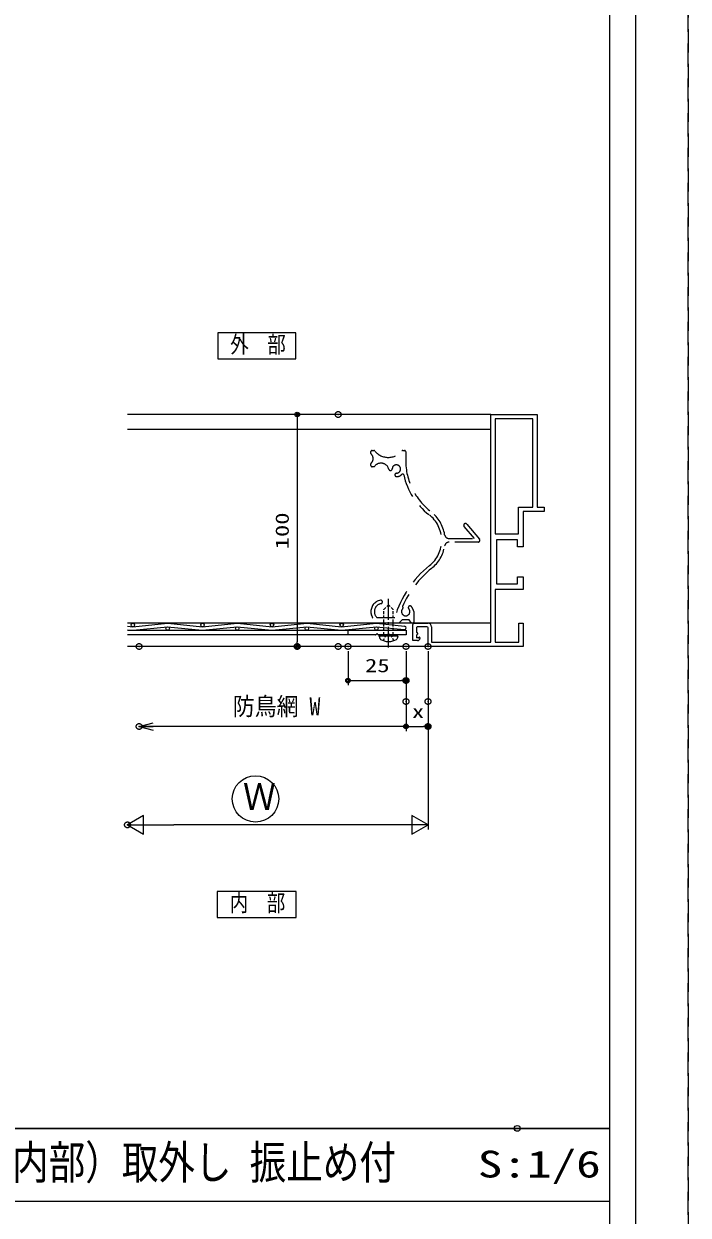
# Model space of a CAD drawing. Units: millimetres, scale not verified. Extents: x -1169 to 0, y -818 to 818.
# Drawn here: x -286 to 0, y -323 to 190 of the extents above; entities that cross this region are included whole.
import ezdxf
from ezdxf.enums import TextEntityAlignment as Align

# ---------------------------------------------------------------- set-up
doc = ezdxf.new("R2010")
doc.units = ezdxf.units.MM
doc.header["$LTSCALE"] = 5
doc.header["$PDMODE"] = 32
doc.header["$PDSIZE"] = 2.5
for name, pattern in [('CHAIN2', [12, 9, -1, 1, -1]), ('DASHED1', [1.8, 1.2, -0.6]), ('DASHED2', [3, 2, -1])]:
    doc.linetypes.add(name, pattern=pattern)
for name, color, linetype, lineweight in [('0-0_KATAZAI', 7, 'DASHED2', 9), ('0-1_0', 7, 'Continuous', 9), ('0-3_USERZ', 2, 'Continuous', 9), ('0-4_YSS_ZEN', 6, 'Continuous', 9), ('0-5_Defpoints', 7, 'DASHED2', 9), ('0-6_PARTS3', 134, 'Continuous', 9), ('0-7_USER1', 4, 'Continuous', 9), ('0-8__0-7_', 7, 'Continuous', 9), ('0-A__0-0_0-0', 2, 'Continuous', 9), ('0-B_SHAPE', 7, 'Continuous', 9)]:
    doc.layers.add(name, color=color, linetype=linetype, lineweight=lineweight)
doc.styles.add('ＭＳ ゴシック', font='')
doc.styles.get('ＭＳ ゴシック').set_extended_font_data('MS Gothic')

# ---------------------------------------------------------------- blocks, each defined once
blk = doc.blocks.new('ALW1')
at = {"layer": '0-1_0'}
blk.add_line((0, 0), (-5, 0), dxfattribs=at)
blk.add_lwpolyline([(-1.732, -1), (0, 0), (-1.732, 1)], close=True, dxfattribs=at)
blk = doc.blocks.new('WAKU-W')
at = {"layer": '0-1_0'}
for p, q in [((22.5, -18.75), (22.5, -17.5)), ((25.34, -18.89), (24.66, -19.61)), ((26.25, -18.5), (30, -18.5)), ((35, -50), (5, -50)), ((7.5, -42.5), (27.5, -42.5)), ((-130, -500), (-129.95, -500)), ((-130, -500), (-129.95, -500))]:
    blk.add_line(p, q, dxfattribs=at)
for points in [[(-130, -500), (-230, -500), (-230, -300), (-245, -300), (-245, -291), (-200, -291), (-200, -215), (-187.5, -215), (-187.5, -230), (-142.5, -230), (-142.5, -134.99), (-187.5, -134.99), (-187.5, -150), (-200, -150), (-200, -122.49), (-140, -122.49), (-140, -9), (-191, -9), (-191, -50), (-200, -50), (-200, 0), (5, 0), (5, -40)], [(-2.5, -42.5), (-2.5, -9), (-130, -9), (-130, -124.99), (-129.95, -124.99)], [(30, -40), (30, -30.5), (27, -27.5), (30, -24.5), (30, -18.5)], [(27.5, -12.5), (37.5, -12.5), (37.5, -47.5)], [(-130, -124.99), (-130, -240), (-129.95, -240)], [(-130, -240), (-130, -500), (-129.95, -500)]]:
    blk.add_lwpolyline(points, dxfattribs=at)
blk.add_lwpolyline([(-140, -491), (-140, -242.5), (-190, -242.5), (-190, -300), (-221, -300), (-221, -491)], close=True, dxfattribs=at)
for centre, radius, start, end in [((27.5, -17.5), 5, 90, 180), ((23.75, -18.75), 1.25, 180, 316.39718), ((26.25, -19.75), 1.25, 90, 136.39718), ((5, -42.5), 7.5, 180, 270), ((7.5, -40), 2.5, 180, 270), ((27.5, -40), 2.5, 270, 0), ((35, -47.5), 2.5, 270, 0)]:
    blk.add_arc(centre, radius, start, end, dxfattribs=at)
blk = doc.blocks.new('GAIBU_W')
at = {"layer": '0-7_USER1'}
blk.add_lwpolyline([(-84, -28), (84, -28), (84, 28), (-84, 28)], close=True, dxfattribs=at)
at = {"layer": '0-7_USER1', "style": 'ＭＳ ゴシック', "width": 0.8}
blk.add_text('外\u3000部', height=36.55, dxfattribs=at).set_placement((-57, -26.03), align=Align.BOTTOM_LEFT)
blk = doc.blocks.new('NAIBU_W')
at = {"layer": '0-7_USER1'}
blk.add_lwpolyline([(-85.14, -28), (85.14, -28), (85.14, 28), (-85.14, 28)], close=True, dxfattribs=at)
at = {"layer": '0-7_USER1', "style": 'ＭＳ ゴシック', "width": 0.8}
blk.add_text('内\u3000部', height=36.55, dxfattribs=at).set_placement((-58.14, -26.03), align=Align.BOTTOM_LEFT)
blk = doc.blocks.new('DOT1')
at = {"layer": '0-1_0'}
blk.add_line((0, 0), (-5, 0), dxfattribs=at)
for radius in [2.5, 1.62]:
    blk.add_circle((0, 0), radius, dxfattribs=at)
blk = doc.blocks.new('U18')
at = {"layer": '0-6_PARTS3', "linetype": 'CHAIN2'}
blk.add_line((-27.5, 0), (77.5, 0), dxfattribs=at)
at = {"layer": '0-6_PARTS3'}
for p, q in [((-2.5, 20), (-7.76, 18.6)), ((-2.5, 20), (-2.5, -20)), ((-2.5, 20), (0, 19.12)), ((0, 19.12), (0, -19.12)), ((-2.5, -20), (-7.76, -18.6)), ((-2.5, -20), (0, -19.12))]:
    blk.add_line(p, q, dxfattribs=at)
at = {"layer": '0-6_PARTS3', "linetype": 'DASHED1'}
for p, q in [((0, 10), (55, 10)), ((55, 10), (65, 0)), ((55, -10), (65, 0)), ((0, -10), (55, -10))]:
    blk.add_line(p, q, dxfattribs=at)
for points in [[(-12.9, 11.5), (-1.31, 5.72), (1.73, 0)], [(-12.9, -11.5), (-1.31, -5.72), (1.73, 0)]]:
    blk.add_lwpolyline(points, dxfattribs=at)
at = {"layer": '0-6_PARTS3'}
for centre, radius, start, end in [((17.5, 0), 32.5, 149.41289, 210.58711), ((-6.6, 14.25), 4.5, 104.93766, 149.41289), ((-6.6, -14.25), 4.5, 210.58711, 255.06234)]:
    blk.add_arc(centre, radius, start, end, dxfattribs=at)
blk = doc.blocks.new('Open30_30')
at = {"layer": '0-1_0'}
for q in [(-15, 4.02), (-15, 0), (-15, -4.02)]:
    blk.add_line((0, 0), q, dxfattribs=at)

msp = doc.modelspace()

# ---------------------------------------------------------------- linework, layer by layer
at = {"layer": '0-0_KATAZAI'}
for p, q in [((-136.788, 5.228), (-136.788, 5.992)), ((-136.288, 6.492), (-135.533, 6.492)), ((-123.043, 6.492), (-122.288, 6.492)), ((-121.788, 5.992), (-121.788, 2.238)), ((-136.788, -0.008), (-136.788, 0.756)), ((-136.622, 4.855), (-136.622, 4.855)), ((-136.622, 1.128), (-136.622, 1.128)), ((-135.46, -0.508), (-136.288, -0.508)), ((-127.587, -1.442), (-127.587, -1.442)), ((-123.447, -3.834), (-123.447, -3.834)), ((-110.846, -19.966), (-110.846, -19.966)), ((-111.76, -21.156), (-111.76, -21.156)), ((-104.981, -29.823), (-104.981, -29.823)), ((-104.981, -34.694), (-104.981, -34.694)), ((-90.538, -33.008), (-103.006, -33.008)), ((-111.524, -43.175), (-111.524, -43.175)), ((-110.585, -44.345), (-110.585, -44.345)), ((-134.238, -65.508), (-126.505, -65.508)), ((-120.47, -61.782), (-120.469, -61.784))]:
    msp.add_line(p, q, dxfattribs=at)
for points in [[(-95.466, -25.274), (-95.466, -25.274), (-89.966, -31.774), (-89.966, -31.774)], [(-103.006, -31.508), (-92.155, -31.508), (-96.611, -26.243), (-96.611, -26.243)], [(-118.79, -61.63), (-118.288, -63.008), (-118.288, -67.508)], [(-118.788, -68.008), (-119.288, -68.008), (-120.288, -66.508), (-123.288, -66.508), (-124.788, -68.008), (-131.788, -68.008)]]:
    msp.add_lwpolyline(points, dxfattribs=at)
for centre, radius, start, end in [((-136.288, 5.992), 0.5, 90, 180), ((-136.288, 5.228), 0.5, 180, 228.18969), ((-135.533, 5.992), 0.5, 38.95947, 90), ((-129.288, 10.992), 7.5, 218.66374, 321.31782), ((-123.043, 5.992), 0.5, 90, 141.31768), ((-122.288, 5.992), 0.5, 0, 90), ((-136.288, 0.756), 0.5, 131.81032, 180), ((-138.288, 2.992), 2.5, 311.81032, 48.18969), ((-132.451, -2.479), 3.5, 14.54154, 136.85643), ((-125.788, -1.508), 1.8, 272.10469, 177.89536), ((-93.788, 2.238), 28, 180, 232.46866), ((-136.288, -0.008), 0.5, 180, 270), ((-138.288, 2.992), 4.5, 308.94244, 316.85643), ((-128.337, -1.415), 0.75, 194.31927, 357.89537), ((-125.695, -4.057), 0.75, 92.10465, 272.05134), ((-125.788, -1.508), 3.3, 272.09256, 315.19115), ((-123.092, -4.186), 0.5, 12.57078, 135.19115), ((-93.788, 2.238), 29.5, 192.36201, 232.46866), ((-120.288, -32.258), 15.5, 9.0411, 52.46866), ((-120.288, -32.258), 14, 308.75954, 52.46866), ((-96.038, -25.758), 0.75, 40.23636, 220.23636), ((-103.006, -29.508), 2, 189.0411, 270), ((-120.288, -32.258), 15.5, 308.75954, 350.95891), ((-103.006, -35.008), 2, 90, 170.9589), ((-90.538, -32.258), 0.75, 270, 40.23636), ((-83.351, -78.265), 45, 128.75953, 163.5314), ((-83.351, -78.265), 43.5, 128.75953, 156.20673), ((-131.788, -63.008), 5, 100.16003, 270), ((-131.788, -63.008), 3.5, 100.16425, 225.58469), ((-132.538, -58.825), 0.75, 280.14034, 100.16003), ((-123.657, -61.273), 0.75, 316.98933, 47.93787), ((-119.92, -61.273), 0.75, 42.62651, 222.95949), ((-121.788, -63.008), 3.3, 24.69426, 42.83424), ((-121.788, -63.008), 1.8, 137.15251, 42.92208), ((-118.788, -67.508), 0.5, 270, 0)]:
    msp.add_arc(centre, radius, start, end, dxfattribs=at)
at = {"layer": '0-3_USERZ', "color": 3}
for p, q in [((-85.145, 21.992), (-241.708, 21.992)), ((-152.883, 21.992), (-170.548, 21.992)), ((-85.145, 15.492), (-241.708, 15.492)), ((-168.548, 19.992), (-168.548, -76.008)), ((-85.145, -68.008), (-241.708, -68.008)), ((-112.145, -78.008), (-241.708, -78.008)), ((-152.883, -78.008), (-170.548, -78.008)), ((-146.645, -80.016), (-146.645, -94.709)), ((-121.645, -80.016), (-121.645, -94.709)), ((-121.645, -80.016), (-121.645, -114.494)), ((-144.645, -92.709), (-123.645, -92.709)), ((-121.645, -103.742), (-121.645, -114.494)), ((-112.145, -103.742), (-112.145, -114.494)), ((-123.645, -112.494), (-234.708, -112.494)), ((-119.645, -112.494), (-114.145, -112.494))]:
    msp.add_line(p, q, dxfattribs=at)
at = {"layer": '0-3_USERZ', "color": 7}
for points in [[(-584.5, -285.763), (-33.74, -285.763), (-33.74, 230.763), (-584.5, 230.763)], [(-584.5, -802.288), (-33.74, -802.288), (-33.74, -285.763), (-584.5, -285.763)], [(-373.029, -317.195), (-33.74, -317.195), (-33.74, -285.763), (-373.029, -285.763)]]:
    msp.add_lwpolyline(points, close=True, dxfattribs=at)
msp.add_point((-73.658, -285.763), dxfattribs=at)
msp.add_point((-73.658, -285.763), dxfattribs=at)
at = {"layer": '0-4_YSS_ZEN'}
for p, q in [((-112.145, -80.008), (-112.145, -156.92)), ((-132.145, -154.92), (-221.708, -154.92))]:
    msp.add_line(p, q, dxfattribs=at)
at = {"layer": '0-5_Defpoints', "color": 1}
msp.add_line((0, -818.1), (0, 818.1), dxfattribs=at)
msp.add_lwpolyline([(0, -818.1), (-1169, -818.1), (-1169, 818.1), (0, 818.1)], close=True, dxfattribs=at)
at = {"layer": '0-5_Defpoints', "color": 1, "linetype": 'Continuous'}
msp.add_lwpolyline([(-22.5, -818.1), (-22.5, 763.1), (-1146.5, 763.1), (-1146.5, -818.1)], close=True, dxfattribs=at)
at = {"layer": '0-5_Defpoints'}
for p in [(-150.883, 21.992), (-236.708, -78.016), (-168.548, -78.008), (-150.883, -78.008), (-146.645, -78.016), (-121.645, -78.016), (-112.145, -78.008), (-121.645, -92.709), (-121.645, -101.742), (-112.145, -101.742), (-236.708, -112.494), (-112.145, -112.494), (-241.708, -154.92)]:
    msp.add_point(p, dxfattribs=at)
at = {"layer": '0-8__0-7_'}
msp.add_circle((-186.532, -143.74), 10, dxfattribs=at)
at = {"layer": '0-A__0-0_0-0'}
for p, q in [((-241.708, -69.273), (-239.395, -69.505)), ((-241.708, -70.781), (-239.469, -71.005)), ((-241.708, -71.016), (-146.645, -71.016)), ((-239.395, -69.505), (-224.469, -68.012)), ((-239.32, -71.005), (-224.395, -69.512)), ((-224.395, -69.512), (-209.469, -71.005)), ((-209.32, -71.005), (-194.395, -69.512)), ((-194.395, -69.512), (-179.469, -71.005)), ((-179.32, -71.005), (-164.395, -69.512)), ((-164.395, -69.512), (-149.469, -71.005)), ((-164.32, -68.012), (-149.395, -69.505)), ((-149.395, -69.505), (-134.469, -68.012)), ((-149.32, -71.005), (-134.395, -69.512)), ((-134.395, -69.512), (-122.434, -70.708)), ((-134.32, -68.012), (-122.285, -69.216)), ((-146.645, -73.016), (-241.708, -73.016))]:
    msp.add_line(p, q, dxfattribs=at)
for points in [[(-224.32, -68.012), (-209.395, -69.505), (-194.469, -68.012)], [(-194.32, -68.012), (-179.395, -69.505), (-164.469, -68.012)]]:
    msp.add_lwpolyline(points, dxfattribs=at)
for centre in [(-239.395, -68.751), (-224.395, -70.266), (-209.395, -68.751), (-194.395, -70.266), (-179.395, -68.751), (-164.395, -70.266), (-149.395, -68.751), (-134.395, -70.266)]:
    msp.add_circle(centre, 0.75, dxfattribs=at)
for centre, start, end in [((-239.395, -70.258), 264.2894, 275.7106), ((-224.395, -68.758), 84.28941, 95.7106), ((-209.395, -70.258), 264.2894, 275.7106), ((-194.395, -68.758), 84.2894, 95.7106), ((-179.395, -70.258), 264.2894, 275.7106), ((-164.395, -68.758), 84.2894, 95.7106), ((-149.395, -70.258), 264.2894, 275.7106), ((-134.395, -68.758), 84.28941, 95.7106), ((-122.36, -69.962), 264.2894, 84.2894), ((-122.36, -69.962), 264.2894, 275.7106)]:
    msp.add_arc(centre, 0.75, start, end, dxfattribs=at)
at = {"layer": '0-B_SHAPE'}
for p, q in [((-134.392, -72.647), (-134.555, -72.885)), ((-133.734, -72.885), (-133.897, -72.647)), ((-129.803, -73.016), (-133.486, -73.016)), ((-129.392, -72.647), (-129.555, -72.885)), ((-128.734, -72.885), (-128.897, -72.647))]:
    msp.add_line(p, q, dxfattribs=at)
msp.add_lwpolyline([(-134.803, -73.016), (-146.645, -73.016), (-146.645, -71.016), (-121.645, -71.016), (-121.645, -73.016), (-128.486, -73.016)], dxfattribs=at)
for centre, start, end in [((-134.803, -72.716), 270, 325.65592), ((-134.145, -72.816), 34.34408, 145.65592), ((-133.486, -72.716), 214.34408, 270), ((-129.803, -72.716), 270, 325.65592), ((-129.145, -72.816), 34.34408, 145.65592), ((-128.486, -72.716), 214.34408, 270)]:
    msp.add_arc(centre, 0.3, start, end, dxfattribs=at)

# ---------------------------------------------------------------- block references
at = {"layer": '0-0_KATAZAI', "xscale": 0.2, "yscale": 0.2, "rotation": 180}
msp.add_blockref('WAKU-W', (-111.145, -78.008), dxfattribs=at)
at = {"layer": '0-3_USERZ', "xscale": 0.4, "yscale": 0.4}
for name, p, rotation in [('DOT1', (-168.548, 21.992), 90), ('DOT1', (-168.548, -78.008), 270), ('DOT1', (-146.645, -92.709), 180), ('Open30_30', (-236.708, -112.494), 180), ('DOT1', (-121.645, -112.494), 180)]:
    msp.add_blockref(name, p, dxfattribs=dict(at, rotation=rotation))
for p in [(-121.645, -92.709), (-121.645, -112.494), (-112.145, -112.494)]:
    msp.add_blockref('DOT1', p, dxfattribs=at)
at = {"layer": '0-4_YSS_ZEN', "xscale": 4, "yscale": 4, "rotation": 180}
msp.add_blockref('ALW1', (-241.708, -154.92), dxfattribs=at)
at = {"layer": '0-4_YSS_ZEN', "xscale": 4, "yscale": 4}
msp.add_blockref('ALW1', (-112.145, -154.92), dxfattribs=at)
at = {"layer": '0-6_PARTS3', "xscale": -0.2, "yscale": 0.2, "rotation": 270}
msp.add_blockref('U18', (-129.145, -73.016), dxfattribs=at)
at = {"layer": '0-7_USER1', "xscale": 0.2, "yscale": 0.2}
for name, p in [('GAIBU_W', (-186.003, 51.563)), ('NAIBU_W', (-186.003, -189.193))]:
    msp.add_blockref(name, p, dxfattribs=at)

# ---------------------------------------------------------------- texts
at = {"layer": '0-3_USERZ', "color": 3, "style": 'ＭＳ ゴシック', "width": 1.35}
msp.add_text('100', height=5.755, rotation=90, dxfattribs=at).set_placement((-170.438, -36.108), align=Align.BOTTOM_LEFT)
at = {"layer": '0-3_USERZ', "color": 3, "style": 'ＭＳ ゴシック'}
for s, height, width, p in [('25', 5.755, 1.35, (-139.288, -90.82)), ('防鳥網 W', 7.698, 0.9, (-196.319, -109.974)), ('x', 5.755, 1.35, (-119.08, -110.604)), ('S:1/6', 11.55, 1.35, (-90.729, -310.411))]:
    msp.add_text(s, height=height, dxfattribs=dict(at, width=width)).set_placement(p, align=Align.BOTTOM_LEFT)
at = {"layer": '0-3_USERZ', "color": 7, "style": 'ＭＳ ゴシック', "width": 0.8}
msp.add_text('防虫網（内部）取外し 振止め付', height=14.44, dxfattribs=at).set_placement((-354.463, -311.966), align=Align.BOTTOM_LEFT)
at = {"layer": '0-8__0-7_', "style": 'ＭＳ ゴシック', "width": 0.9}
msp.add_text('Ｗ', height=11.55, dxfattribs=at).set_placement((-191.94, -151.913), align=Align.BOTTOM_LEFT)

doc.saveas('drawing.dxf')
